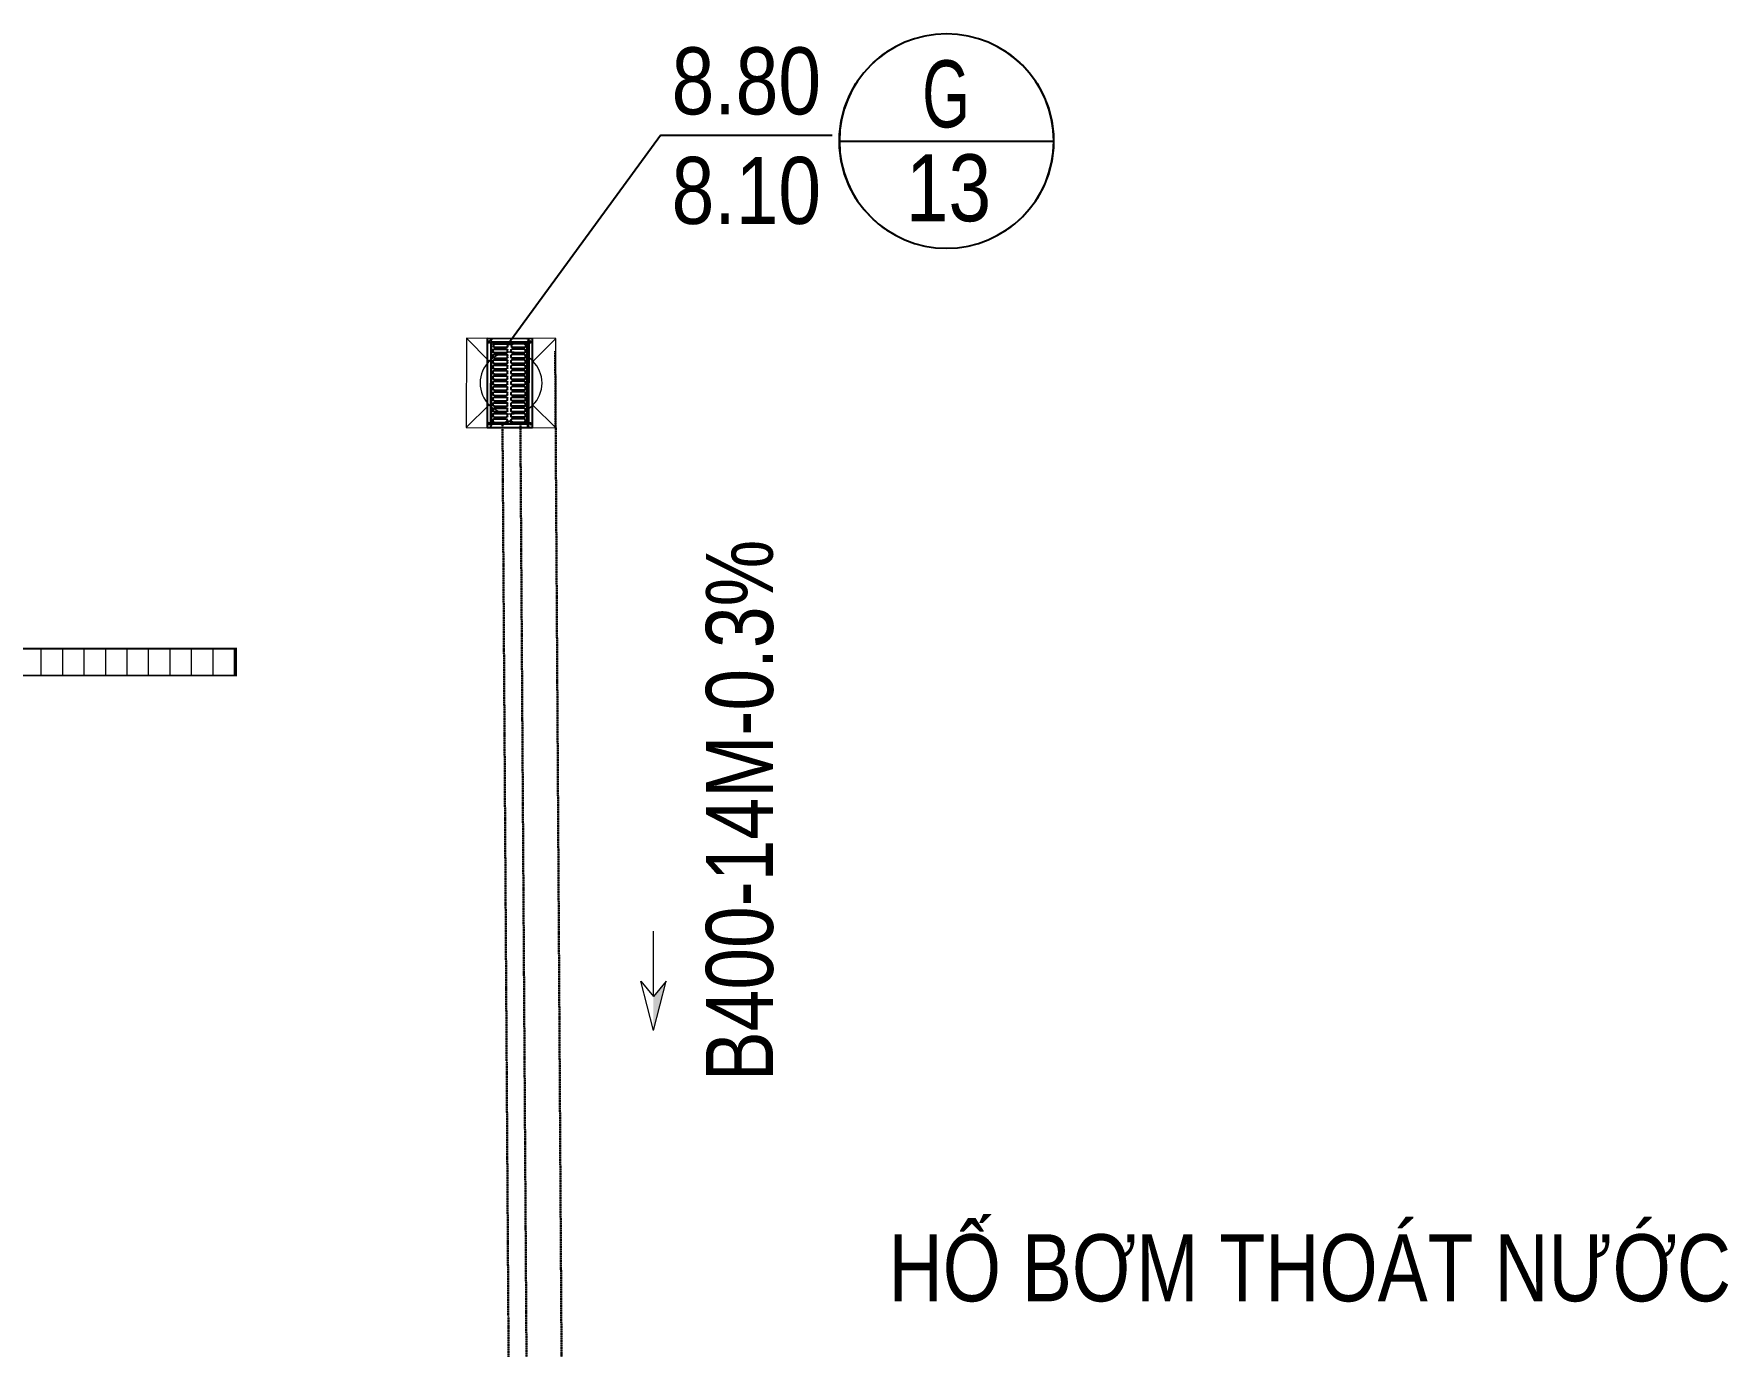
# Model space of a CAD drawing. Header units: millimetres. Extents: x -294625 to 2136527, y -251383 to 128331.
# Drawn here: x 1410586 to 1429524, y -20248 to -5573 of the extents above; entities that cross this region are included whole.
import ezdxf
from ezdxf.enums import TextEntityAlignment as Align

# ---------------------------------------------------------------- set-up
doc = ezdxf.new("R2010")
doc.units = ezdxf.units.MM
doc.set_wipeout_variables(frame=1)
for name, pattern in [('CONTINOUS', [0]), ('DIVIDEX22', [1.25, 0.625, -0.25, 0, -0.125, 0, -0.25]), ('XREF MB TANG 1$0$HIDDEN', [9.525, 6.35, -3.175])]:
    doc.linetypes.add(name, pattern=pattern)
for name, color, linetype, lineweight in [('00-N-7-THIET BI', 7, 'CONTINOUS', 20), ('00-N-GHI CHU', 7, 'Continuous', 9), ('00-N-TEXT', 7, 'CONTINOUS', 9), ('N1.6-NM', 3, 'DIVIDEX22', 30), ('N3-NOTE', 11, 'Continuous', 13), ('N4-OTHER1', 143, 'CONTINOUS', 15)]:
    doc.layers.add(name, color=color, linetype=linetype, lineweight=lineweight)
for name, color, linetype in [('N-4CAP LANH', 4, 'Continuous'), ('sl.tennut', 3, 'Continuous'), ('sl.textcaodonut', 6, 'Continuous'), ('TEN NUT', 111, 'Continuous')]:
    doc.layers.add(name, color=color, linetype=linetype)
doc.styles.add('arial narrow', font='ARIALN.TTF', dxfattribs={"height": 8})
doc.styles.add('P-ARIAL', font='arial.ttf', dxfattribs={"height": 3})

# ---------------------------------------------------------------- blocks, each defined once
blk = doc.blocks.new('A$C2639329B')
at = {"layer": '00-N-GHI CHU', "color": 232}
for p, q in [((504, 0), (-1020, 0)), ((1288, 0), (146, 294)), ((146, 294), (504, 0)), ((1288, 0), (146, -294)), ((146, -294), (504, 0))]:
    blk.add_line(p, q, dxfattribs=at)
blk.add_solid([(504, 0), (1288, 0), (146, 294)], dxfattribs=at)
blk = doc.blocks.new('XREF MB TANG 1$0$A$C3E3424CB')
at = {"color": 4, "linetype": 'Continuous'}
for p, q in [((-1855, -141), (-55, -141)), ((-1855, -461), (-1855, -141)), ((-55, -461), (-55, -141)), ((-1855, -621), (-1855, -941)), ((-55, -621), (-55, -941)), ((-1855, -941), (-55, -941))]:
    blk.add_line(p, q, dxfattribs=at)
at = {"color": 144, "linetype": 'Continuous'}
for p, q in [((-1840, -201), (-1840, -456)), ((-1820, -181), (-1780, -181)), ((-1760, -201), (-1760, -476)), ((-1720, -201), (-1720, -481)), ((-1700, -181), (-1660, -181)), ((-1640, -201), (-1640, -481)), ((-1600, -201), (-1600, -481)), ((-1580, -181), (-1540, -181)), ((-1520, -201), (-1520, -481)), ((-1480, -201), (-1480, -481)), ((-1460, -181), (-1420, -181)), ((-1400, -201), (-1400, -481)), ((-1360, -201), (-1360, -481)), ((-1340, -181), (-1300, -181)), ((-1280, -201), (-1280, -481)), ((-1240, -201), (-1240, -481)), ((-1220, -181), (-1180, -181)), ((-1160, -201), (-1160, -481)), ((-1120, -201), (-1120, -481)), ((-1100, -181), (-1060, -181)), ((-1040, -201), (-1040, -481)), ((-1000, -201), (-1000, -481)), ((-980, -181), (-940, -181)), ((-920, -201), (-920, -481)), ((-880, -201), (-880, -481)), ((-860, -181), (-820, -181)), ((-800, -201), (-800, -481)), ((-760, -201), (-760, -481)), ((-740, -181), (-700, -181)), ((-680, -201), (-680, -481)), ((-640, -201), (-640, -481)), ((-620, -181), (-580, -181)), ((-560, -201), (-560, -481)), ((-520, -201), (-520, -481)), ((-500, -181), (-460, -181)), ((-440, -201), (-440, -481)), ((-400, -201), (-400, -481)), ((-380, -181), (-340, -181)), ((-320, -201), (-320, -481)), ((-280, -201), (-280, -481)), ((-260, -181), (-220, -181)), ((-200, -201), (-200, -481)), ((-160, -201), (-160, -476)), ((-100, -181), (-140, -181)), ((-80, -201), (-80, -456)), ((-1840, -881), (-1840, -626)), ((-1800, -496), (-1780, -496)), ((-1800, -586), (-1780, -586)), ((-1760, -881), (-1760, -606)), ((-1720, -881), (-1720, -601)), ((-1700, -501), (-1660, -501)), ((-1700, -581), (-1660, -581)), ((-1640, -881), (-1640, -601)), ((-1600, -881), (-1600, -601)), ((-1580, -501), (-1540, -501)), ((-1580, -581), (-1540, -581)), ((-1520, -881), (-1520, -601)), ((-1480, -881), (-1480, -601)), ((-1460, -501), (-1420, -501)), ((-1460, -581), (-1420, -581)), ((-1400, -881), (-1400, -601)), ((-1360, -881), (-1360, -601)), ((-1340, -501), (-1300, -501)), ((-1340, -581), (-1300, -581)), ((-1280, -881), (-1280, -601)), ((-1240, -881), (-1240, -601)), ((-1220, -501), (-1180, -501)), ((-1220, -581), (-1180, -581)), ((-1160, -881), (-1160, -601)), ((-1120, -881), (-1120, -601)), ((-1100, -501), (-1060, -501)), ((-1100, -581), (-1060, -581)), ((-1040, -881), (-1040, -601)), ((-1000, -881), (-1000, -601)), ((-980, -501), (-940, -501)), ((-980, -581), (-940, -581)), ((-920, -881), (-920, -601)), ((-880, -881), (-880, -601)), ((-860, -501), (-820, -501)), ((-860, -581), (-820, -581)), ((-800, -881), (-800, -601)), ((-760, -881), (-760, -601)), ((-740, -501), (-700, -501)), ((-740, -581), (-700, -581)), ((-680, -881), (-680, -601)), ((-640, -881), (-640, -601)), ((-620, -501), (-580, -501)), ((-620, -581), (-580, -581)), ((-560, -881), (-560, -601)), ((-520, -881), (-520, -601)), ((-500, -501), (-460, -501)), ((-500, -581), (-460, -581)), ((-440, -881), (-440, -601)), ((-400, -881), (-400, -601)), ((-380, -501), (-340, -501)), ((-380, -581), (-340, -581)), ((-320, -881), (-320, -601)), ((-280, -881), (-280, -601)), ((-260, -501), (-220, -501)), ((-260, -581), (-220, -581)), ((-200, -881), (-200, -601)), ((-160, -881), (-160, -606)), ((-120, -496), (-140, -496)), ((-120, -586), (-140, -586)), ((-80, -881), (-80, -626)), ((-1820, -901), (-1780, -901)), ((-1700, -901), (-1660, -901)), ((-1580, -901), (-1540, -901)), ((-1460, -901), (-1420, -901)), ((-1340, -901), (-1300, -901)), ((-1220, -901), (-1180, -901)), ((-1100, -901), (-1060, -901)), ((-980, -901), (-940, -901)), ((-860, -901), (-820, -901)), ((-740, -901), (-700, -901)), ((-620, -901), (-580, -901)), ((-500, -901), (-460, -901)), ((-380, -901), (-340, -901)), ((-260, -901), (-220, -901)), ((-100, -901), (-140, -901))]:
    blk.add_line(p, q, dxfattribs=at)
for points in [[(40, -1030), (40, -30), (-1960, -30), (-1960, -1030)], [(-40, -950), (-40, -110), (-1880, -110), (-1880, -950)]]:
    blk.add_lwpolyline(points, close=True)
at = {"color": 4, "ltscale": 0.4}
for centre in [(-1917, -120), (-1869, -71), (-40, -71), (9, -120), (-1917, -952), (-1869, -1001), (-40, -1001), (9, -952)]:
    blk.add_circle(centre, 15, dxfattribs=at)
at = {"color": 144, "linetype": 'Continuous'}
for centre, radius, start, end in [((-1820, -201), 20, 90, 180), ((-1780, -201), 20, 0, 90), ((-1700, -201), 20, 90, 180), ((-1660, -201), 20, 0, 90), ((-1580, -201), 20, 90, 180), ((-1540, -201), 20, 0, 90), ((-1460, -201), 20, 90, 180), ((-1420, -201), 20, 0, 90), ((-1340, -201), 20, 90, 180), ((-1300, -201), 20, 0, 90), ((-1220, -201), 20, 90, 180), ((-1180, -201), 20, 0, 90), ((-1100, -201), 20, 90, 180), ((-1060, -201), 20, 0, 90), ((-980, -201), 20, 90, 180), ((-940, -201), 20, 0, 90), ((-860, -201), 20, 90, 180), ((-820, -201), 20, 0, 90), ((-740, -201), 20, 90, 180), ((-700, -201), 20, 0, 90), ((-620, -201), 20, 90, 180), ((-580, -201), 20, 0, 90), ((-500, -201), 20, 90, 180), ((-460, -201), 20, 0, 90), ((-380, -201), 20, 90, 180), ((-340, -201), 20, 0, 90), ((-260, -201), 20, 90, 180), ((-220, -201), 20, 0, 90), ((-140, -201), 20, 90, 180), ((-100, -201), 20, 0, 90), ((-1800, -456), 40, 180, 270), ((-1800, -626), 40, 90, 180), ((-1780, -476), 20, 270, 0), ((-1780, -606), 20, 0, 90), ((-1700, -481), 20, 180, 270), ((-1700, -601), 20, 90, 180), ((-1660, -481), 20, 270, 0), ((-1660, -601), 20, 0, 90), ((-1580, -481), 20, 180, 270), ((-1580, -601), 20, 90, 180), ((-1540, -481), 20, 270, 0), ((-1540, -601), 20, 0, 90), ((-1460, -481), 20, 180, 270), ((-1460, -601), 20, 90, 180), ((-1420, -481), 20, 270, 0), ((-1420, -601), 20, 0, 90), ((-1340, -481), 20, 180, 270), ((-1340, -601), 20, 90, 180), ((-1300, -481), 20, 270, 0), ((-1300, -601), 20, 0, 90), ((-1220, -481), 20, 180, 270), ((-1220, -601), 20, 90, 180), ((-1180, -481), 20, 270, 0), ((-1180, -601), 20, 0, 90), ((-1100, -481), 20, 180, 270), ((-1100, -601), 20, 90, 180), ((-1060, -481), 20, 270, 0), ((-1060, -601), 20, 0, 90), ((-980, -481), 20, 180, 270), ((-980, -601), 20, 90, 180), ((-940, -481), 20, 270, 0), ((-940, -601), 20, 0, 90), ((-860, -481), 20, 180, 270), ((-860, -601), 20, 90, 180), ((-820, -481), 20, 270, 0), ((-820, -601), 20, 0, 90), ((-740, -481), 20, 180, 270), ((-740, -601), 20, 90, 180), ((-700, -481), 20, 270, 0), ((-700, -601), 20, 0, 90), ((-620, -481), 20, 180, 270), ((-620, -601), 20, 90, 180), ((-580, -481), 20, 270, 0), ((-580, -601), 20, 0, 90), ((-500, -481), 20, 180, 270), ((-500, -601), 20, 90, 180), ((-460, -481), 20, 270, 0), ((-460, -601), 20, 0, 90), ((-380, -481), 20, 180, 270), ((-380, -601), 20, 90, 180), ((-340, -481), 20, 270, 0), ((-340, -601), 20, 0, 90), ((-260, -481), 20, 180, 270), ((-260, -601), 20, 90, 180), ((-220, -481), 20, 270, 0), ((-220, -601), 20, 0, 90), ((-140, -476), 20, 180, 270), ((-140, -606), 20, 90, 180), ((-120, -456), 40, 270, 0), ((-120, -626), 40, 0, 90), ((-1820, -881), 20, 180, 270), ((-1780, -881), 20, 270, 0), ((-1700, -881), 20, 180, 270), ((-1660, -881), 20, 270, 0), ((-1580, -881), 20, 180, 270), ((-1540, -881), 20, 270, 0), ((-1460, -881), 20, 180, 270), ((-1420, -881), 20, 270, 0), ((-1340, -881), 20, 180, 270), ((-1300, -881), 20, 270, 0), ((-1220, -881), 20, 180, 270), ((-1180, -881), 20, 270, 0), ((-1100, -881), 20, 180, 270), ((-1060, -881), 20, 270, 0), ((-980, -881), 20, 180, 270), ((-940, -881), 20, 270, 0), ((-860, -881), 20, 180, 270), ((-820, -881), 20, 270, 0), ((-740, -881), 20, 180, 270), ((-700, -881), 20, 270, 0), ((-620, -881), 20, 180, 270), ((-580, -881), 20, 270, 0), ((-500, -881), 20, 180, 270), ((-460, -881), 20, 270, 0), ((-380, -881), 20, 180, 270), ((-340, -881), 20, 270, 0), ((-260, -881), 20, 180, 270), ((-220, -881), 20, 270, 0), ((-140, -881), 20, 180, 270), ((-100, -881), 20, 270, 0)]:
    blk.add_arc(centre, radius, start, end, dxfattribs=at)
at = {"color": 4, "linetype": 'Continuous'}
for centre, radius, start, end in [((-1775, -461), 80, 180, 237.3631), ((-1775, -621), 80, 122.6369, 180), ((-1826, -541), 15, 302.6369, 57.3631), ((-84, -541), 15, 122.6369, 237.3631), ((-135, -461), 80, 302.6369, 0), ((-135, -621), 80, 0, 57.3631)]:
    blk.add_arc(centre, radius, start, end, dxfattribs=at)
blk = doc.blocks.new('ga3')
for p, q in [((-500, 500), (-245, 245)), ((-500, -500), (-500, 500)), ((-500, 500), (500, 500)), ((245, 245), (500, 500)), ((500, 500), (500, -500)), ((-500, -500), (-245, -245)), ((245, -245), (500, -500)), ((500, -500), (-500, -500))]:
    blk.add_line(p, q)
blk.add_circle((0, 0), 346)
at = {"layer": 'N-4CAP LANH', "linetype": 'XREF MB TANG 1$0$HIDDEN', "ltscale": 30, "xscale": 0.5, "yscale": 0.5, "zscale": 0.5, "rotation": 180}
blk.add_blockref('XREF MB TANG 1$0$A$C3E3424CB', (-480, -251), dxfattribs=at)
blk = doc.blocks.new('THOAT NUOC MAT')
at = {"layer": 'N1.6-NM'}
for p, q in [((1416413, -9120), (1416881, -83125)), ((1415824, -9936), (1415979, -33630)), ((1416024, -9935), (1416179, -33630))]:
    blk.add_line(p, q, dxfattribs=at)
at = {"layer": '00-N-7-THIET BI', "xscale": -0.9995002498180809, "yscale": 0.9995002498768192, "zscale": 0.9995002498750627, "rotation": 89.84612250221808}
blk.add_blockref('ga3', (1415920, -9478), dxfattribs=at)
blk = doc.blocks.new('*U96')
at = {"layer": 'N4-OTHER1'}
blk.add_line((0, 150), (0, -150), dxfattribs=at)
blk = doc.blocks.new('*U97')
at = {"layer": 'N4-OTHER1', "color": 0, "linetype": 'ByBlock', "lineweight": -2, "transparency": 16777216}
for p in [(0, 0), (240, 0), (480, 0), (720, 0), (960, 0), (1200, 0), (1440, 0), (1680, 0), (1920, 0), (2160, 0), (2400, 0), (2640, 0), (2880, 0), (3120, 0), (3360, 0), (3600, 0), (3840, 0), (4080, 0), (4320, 0), (4560, 0), (4800, 0), (5040, 0), (5280, 0), (5520, 0), (5760, 0), (6000, 0), (6240, 0), (6480, 0), (6720, 0), (6960, 0), (7200, 0), (7440, 0), (7680, 0), (7920, 0), (8160, 0), (8400, 0), (8640, 0), (8880, 0), (9120, 0), (9360, 0), (9600, 0), (9840, 0), (10080, 0), (10320, 0), (10560, 0), (10800, 0), (11040, 0), (11280, 0), (11520, 0), (11760, 0), (12000, 0), (12240, 0), (12480, 0)]:
    blk.add_blockref('*U96', p, dxfattribs=at)
blk = doc.blocks.new('*U188')
at = {"layer": 'sl.tennut', "color": 1, "linetype": 'Continuous', "ltscale": 2}
blk.add_lwpolyline([(-8.185, 5.794), (-8.436, 5.778), (-8.682, 5.731), (-8.921, 5.653), (-9.149, 5.546), (-9.361, 5.412), (-9.554, 5.252), (-9.726, 5.068), (-9.874, 4.865), (-9.995, 4.645), (-10.087, 4.412), (-10.15, 4.168), (-10.181, 3.919), (-10.181, 3.668), (-10.15, 3.419), (-10.087, 3.175), (-9.995, 2.942), (-9.874, 2.722), (-9.726, 2.518), (-9.554, 2.335), (-9.361, 2.175), (-9.149, 2.041), (-8.921, 1.934), (-8.682, 1.856), (-8.436, 1.809), (-8.185, 1.793), (-7.934, 1.809), (-7.688, 1.856), (-7.449, 1.934), (-7.221, 2.041), (-7.009, 2.175), (-6.816, 2.335), (-6.644, 2.518), (-6.496, 2.722), (-6.375, 2.942), (-6.283, 3.175), (-6.22, 3.419), (-6.189, 3.668), (-6.189, 3.919), (-6.22, 4.168), (-6.283, 4.412), (-6.375, 4.645), (-6.496, 4.865), (-6.644, 5.068), (-6.816, 5.252), (-7.009, 5.412), (-7.221, 5.546), (-7.449, 5.653), (-7.688, 5.731), (-7.934, 5.778)], close=True, dxfattribs=at)
at = {"color": 1, "linetype": 'Continuous', "ltscale": 2}
blk.add_wipeout([(-8.185, 5.794), (-8.436, 5.778), (-8.682, 5.731), (-8.921, 5.653), (-9.149, 5.546), (-9.361, 5.412), (-9.554, 5.252), (-9.726, 5.068), (-9.874, 4.865), (-9.995, 4.645), (-10.087, 4.412), (-10.15, 4.168), (-10.181, 3.919), (-10.181, 3.668), (-10.15, 3.419), (-10.087, 3.175), (-9.995, 2.942), (-9.874, 2.722), (-9.726, 2.518), (-9.554, 2.335), (-9.361, 2.175), (-9.149, 2.041), (-8.921, 1.934), (-8.682, 1.856), (-8.436, 1.809), (-8.185, 1.793), (-7.934, 1.809), (-7.688, 1.856), (-7.449, 1.934), (-7.221, 2.041), (-7.009, 2.175), (-6.816, 2.335), (-6.644, 2.518), (-6.496, 2.722), (-6.375, 2.942), (-6.283, 3.175), (-6.22, 3.419), (-6.189, 3.668), (-6.189, 3.919), (-6.22, 4.168), (-6.283, 4.412), (-6.375, 4.645), (-6.496, 4.865), (-6.644, 5.068), (-6.816, 5.252), (-7.009, 5.412), (-7.221, 5.546), (-7.449, 5.653), (-7.688, 5.731), (-7.934, 5.778)], dxfattribs=at)
at = {"layer": 'sl.tennut', "color": 1, "linetype": 'Continuous', "ltscale": 2}
blk.add_lwpolyline([(-6.189, 3.793), (-10.181, 3.793)], dxfattribs=at)
blk.add_circle((-8.185, 3.793), 2, dxfattribs=at)
at = {"layer": 'sl.textcaodonut', "color": 7, "linetype": 'Continuous', "ltscale": 2}
blk.add_lwpolyline([(-6.05, 3.895), (-2.851, 3.895), (0, 0)], dxfattribs=at)
at = {"layer": 'sl.tennut', "linetype": 'Continuous', "ltscale": 2, "style": 'arial narrow', "width": 0.8}
blk.add_attdef('A10', text='', height=1.25, dxfattribs=at).set_placement((-8.201, 4.049), align=Align.CENTER)
at = {"layer": 'sl.tennut', "linetype": 'Continuous', "ltscale": 2, "style": 'arial narrow'}
blk.add_attdef('6.1', text='', height=1.25, dxfattribs=at).set_placement((-8.185, 2.297), align=Align.CENTER)
at = {"layer": 'sl.textcaodonut', "color": 6, "linetype": 'Continuous', "ltscale": 2, "style": 'arial narrow'}
for tag, p in [('SL.CDDINH', (-4.533, 4.292)), ('SL.CDDAY', (-4.533, 2.248))]:
    blk.add_attdef(tag, text='', height=1.25, dxfattribs=at).set_placement(p, align=Align.CENTER)

msp = doc.modelspace()

# ---------------------------------------------------------------- linework, layer by layer
at = {"layer": 'N1.6-NM', "linetype": 'CONTINOUS', "const_width": 20}
msp.add_lwpolyline([(1400344.5, -12748.8), (1412844.5, -12748.8), (1412844.5, -12448.8), (1400344.5, -12448.8)], close=True, dxfattribs=at)

# ---------------------------------------------------------------- block references
at = {"layer": '00-N-GHI CHU', "xscale": 0.4810207792315849, "yscale": 0.4810207792315849, "zscale": 0.4810207792315849, "rotation": 270}
msp.add_blockref('A$C2639329B', (1417510.7, -16097.3), dxfattribs=at)
at = {"layer": 'N3-NOTE'}
msp.add_blockref('THOAT NUOC MAT', (0, 0), dxfattribs=at)
at = {"layer": 'N4-OTHER1'}
msp.add_blockref('*U97', (1400344.5, -12598.8), dxfattribs=at)

# ---------------------------------------------------------------- texts
at = {"layer": '00-N-TEXT', "color": 2, "insert": (1418097.6, -11230.5), "char_height": 750, "attachment_point": 3, "rotation": 90, "line_spacing_factor": 0.8, "style": 'P-ARIAL'}
msp.add_mtext_dynamic_manual_height_columns('{\\W0.8;B400-14M-0.3%}', width=18303.5, gutter_width=5, heights=[0], dxfattribs=at)
at = {"layer": '00-N-TEXT', "color": 2, "insert": (1429556.2, -18996.9), "char_height": 750, "attachment_point": 3, "line_spacing_factor": 0.8, "style": 'P-ARIAL'}
msp.add_mtext_dynamic_manual_height_columns('{\\fArial|b0|i0|c0|p34;\\W0.8;HỐ BƠM THOÁT NƯỚC}', width=18303.5, gutter_width=5, heights=[0], dxfattribs=at)

# ---------------------------------------------------------------- next in the draw order: block references
at = {"layer": 'TEN NUT'}
ref = msp.add_blockref('*U188', (1415882.2, -9045.3), dxfattribs=dict(at, xscale=-599.3150684931506, yscale=599.3150684931506, zscale=599.3150684931506))
ref.add_attrib('A10', 'G', dxfattribs={"layer": 'sl.tennut', "linetype": 'Continuous', "ltscale": 2, "height": 749.1, "style": 'arial narrow', "width": 0.8}).set_placement((1420782.8, -6618.5), align=Align.CENTER)
ref.add_attrib('6.1', '13', dxfattribs={"layer": 'sl.tennut', "linetype": 'Continuous', "ltscale": 2, "height": 749.14, "style": 'arial narrow'}).set_placement((1420809.2, -7668.7), align=Align.CENTER)
ref.add_attrib('SL.CDDINH', '8.80', dxfattribs={"layer": 'sl.textcaodonut', "color": 6, "linetype": 'Continuous', "ltscale": 2, "height": 749.14, "style": 'arial narrow'}).set_placement((1418549.6, -6473.1), align=Align.CENTER)
ref.add_attrib('SL.CDDAY', '8.10', dxfattribs={"layer": 'sl.textcaodonut', "color": 6, "linetype": 'Continuous', "ltscale": 2, "height": 749.14, "style": 'arial narrow'}).set_placement((1418549.6, -7698.2), align=Align.CENTER)

doc.saveas('drawing.dxf')
